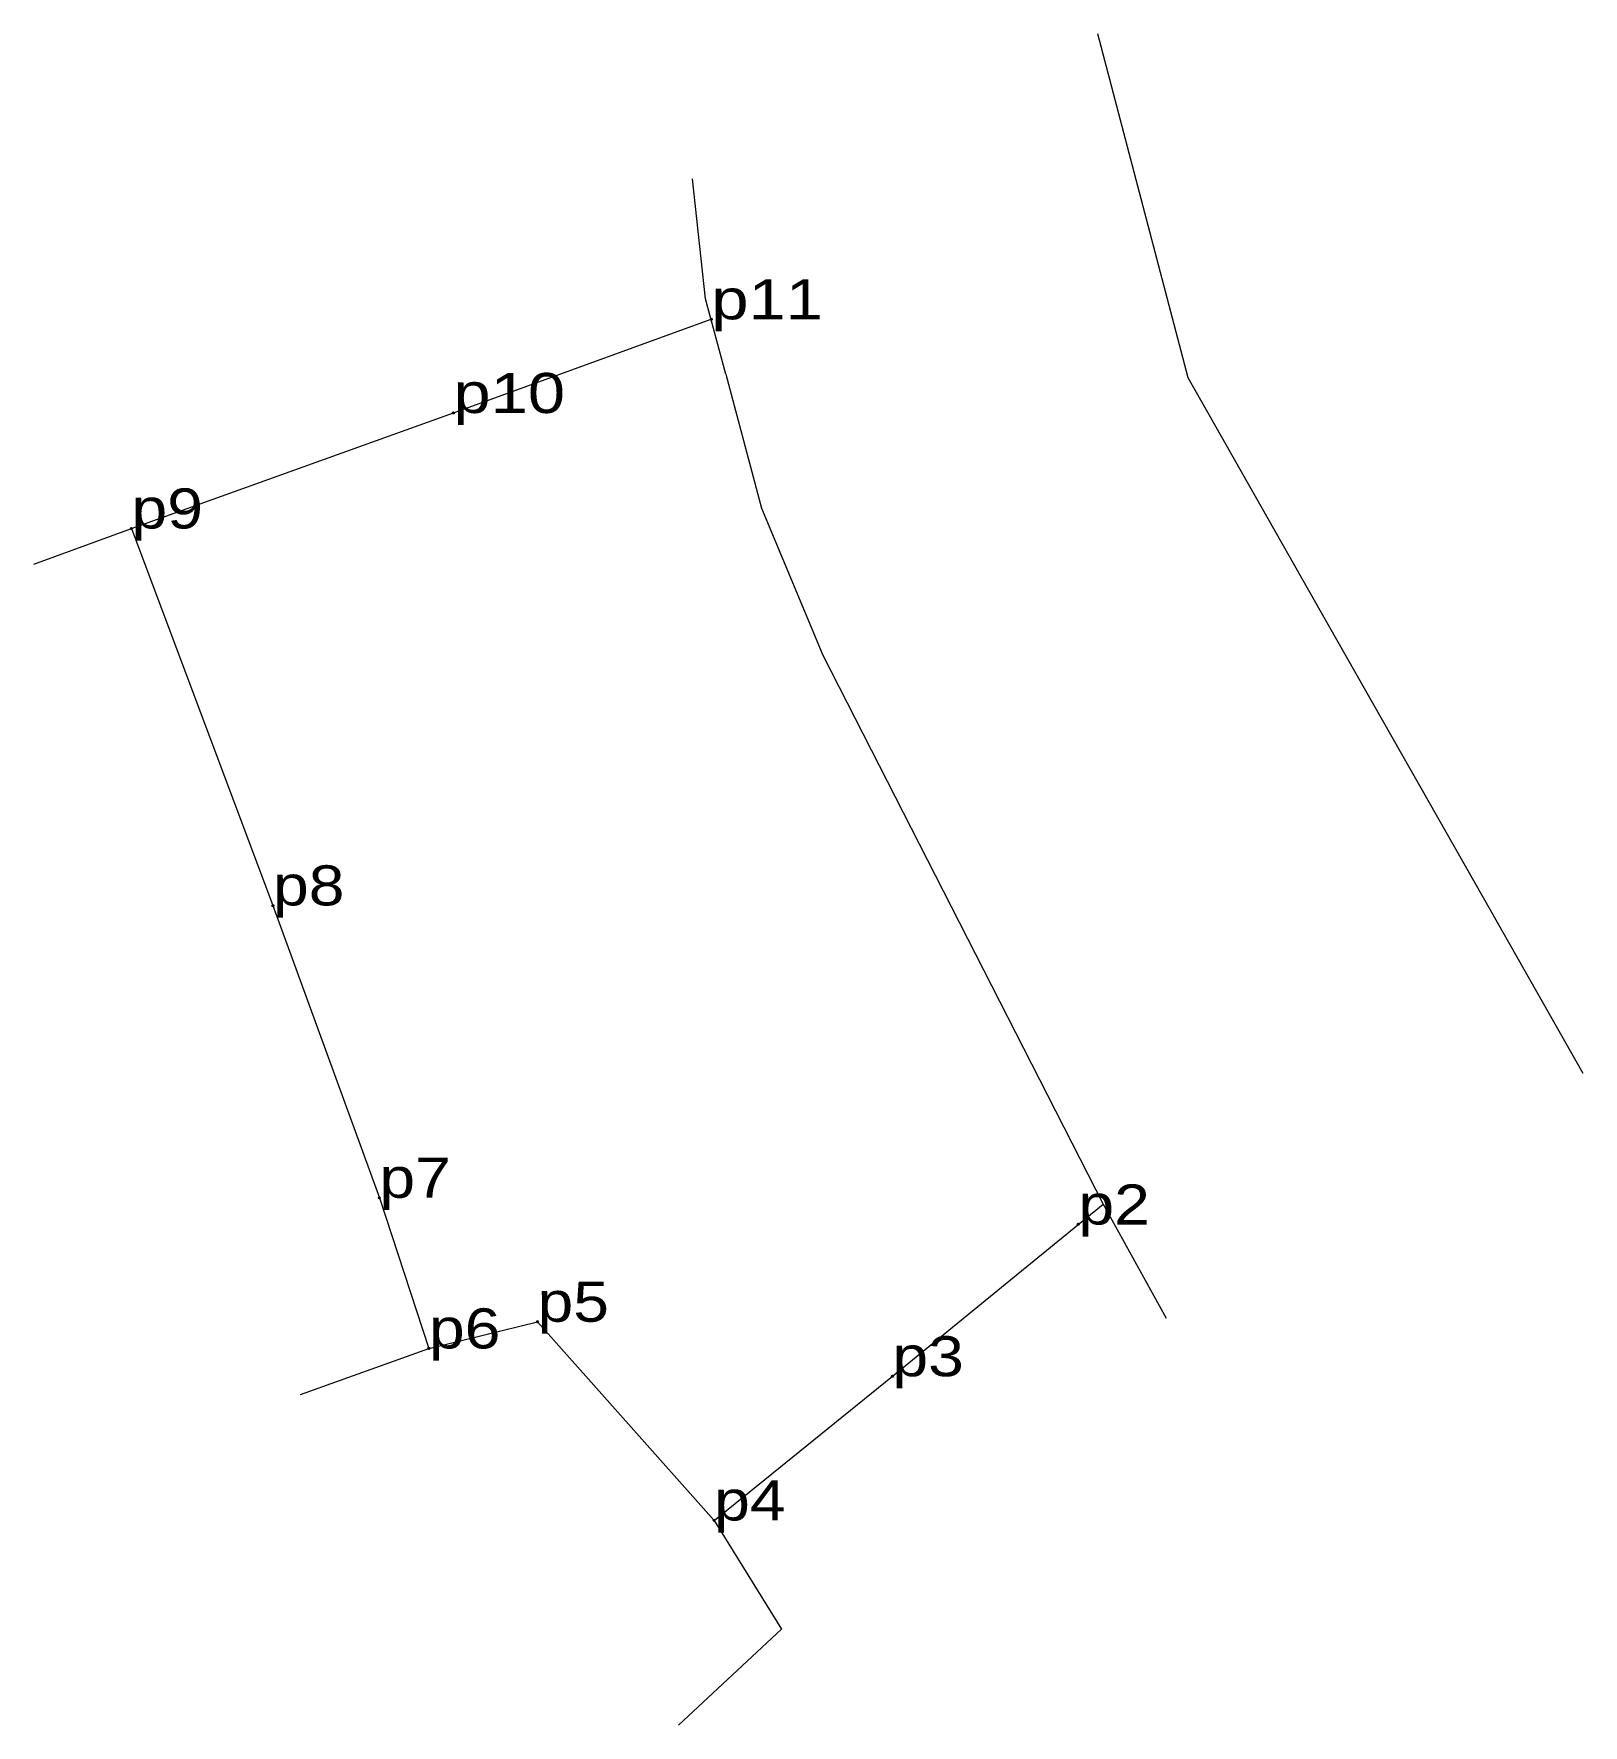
# Model space of a CAD drawing. Header units: metres. Extents: x 546111.9 to 546181.5, y 1837393.1 to 1837469.1.
import ezdxf

# ---------------------------------------------------------------- set-up
doc = ezdxf.new("R2010")
doc.units = ezdxf.units.M
doc.header["$LTSCALE"] = 0.12
doc.header["$PDMODE"] = 32
doc.header["$PDSIZE"] = 0.06
doc.layers.add('10', color=7, linetype='Continuous', lineweight=13)
doc.layers.add('12', color=7, linetype='Continuous')
doc.layers.add('7', color=7, linetype='Continuous')

msp = doc.modelspace()

# ---------------------------------------------------------------- linework, layer by layer
at = {"layer": '10'}
for p, q in [((546111.89, 1837445.25), (546116.28, 1837446.86)), ((546177.05, 1837430.26), (546170.08, 1837442.52)), ((546181.53, 1837422.37), (546177.05, 1837430.26)), ((546159.95, 1837416.5), (546162.79, 1837411.37)), ((546123.87, 1837407.94), (546129.65, 1837410.01)), ((546142.47, 1837402.28), (546145.49, 1837397.4)), ((546145.49, 1837397.4), (546140.87, 1837393.08))]:
    msp.add_line(p, q, dxfattribs=at)
for points in [[(546170.08, 1837442.52), (546163.78, 1837453.63), (546159.71, 1837469.09)], [(546142.99, 1837453.79), (546142.08, 1837457.18), (546141.49, 1837462.57)], [(546116.28, 1837446.86), (546130.75, 1837452.05), (546142.34, 1837456.26)], [(546142.99, 1837453.79), (546144.6, 1837447.77), (546147.36, 1837441.17), (546159.99, 1837416.43)], [(546116.28, 1837446.86), (546122.64, 1837429.92), (546127.42, 1837416.78), (546129.65, 1837410.01), (546134.53, 1837411.21), (546142.47, 1837402.28), (546150.48, 1837408.76), (546159.95, 1837416.5)]]:
    msp.add_lwpolyline(points, dxfattribs=at)
at = {"layer": '7'}
for p in [(546142.34, 1837456.26), (546130.75, 1837452.05), (546116.27, 1837446.86), (546122.64, 1837429.91), (546127.42, 1837416.78), (546158.83, 1837415.59), (546134.53, 1837411.21), (546129.65, 1837410.01), (546150.48, 1837408.76), (546142.47, 1837402.28)]:
    msp.add_point(p, dxfattribs=at)

# ---------------------------------------------------------------- texts
at = {"layer": '12'}
for s, width, p in [('p11', 1.25, (546142.34, 1837456.26)), ('p10', 1.25, (546130.75, 1837452.05)), ('p9', 1.2, (546116.28, 1837446.86)), ('p8', 1.2, (546122.64, 1837429.92)), ('p7', 1.2, (546127.42, 1837416.78)), ('p2', 1.2, (546158.84, 1837415.58)), ('p5', 1.2, (546134.53, 1837411.21)), ('p6', 1.2, (546129.65, 1837410.01)), ('p3', 1.2, (546150.48, 1837408.76)), ('p4', 1.2, (546142.47, 1837402.28))]:
    msp.add_text(s, height=1.8, dxfattribs=dict(at, width=width)).set_placement(p)

doc.saveas('drawing.dxf')
